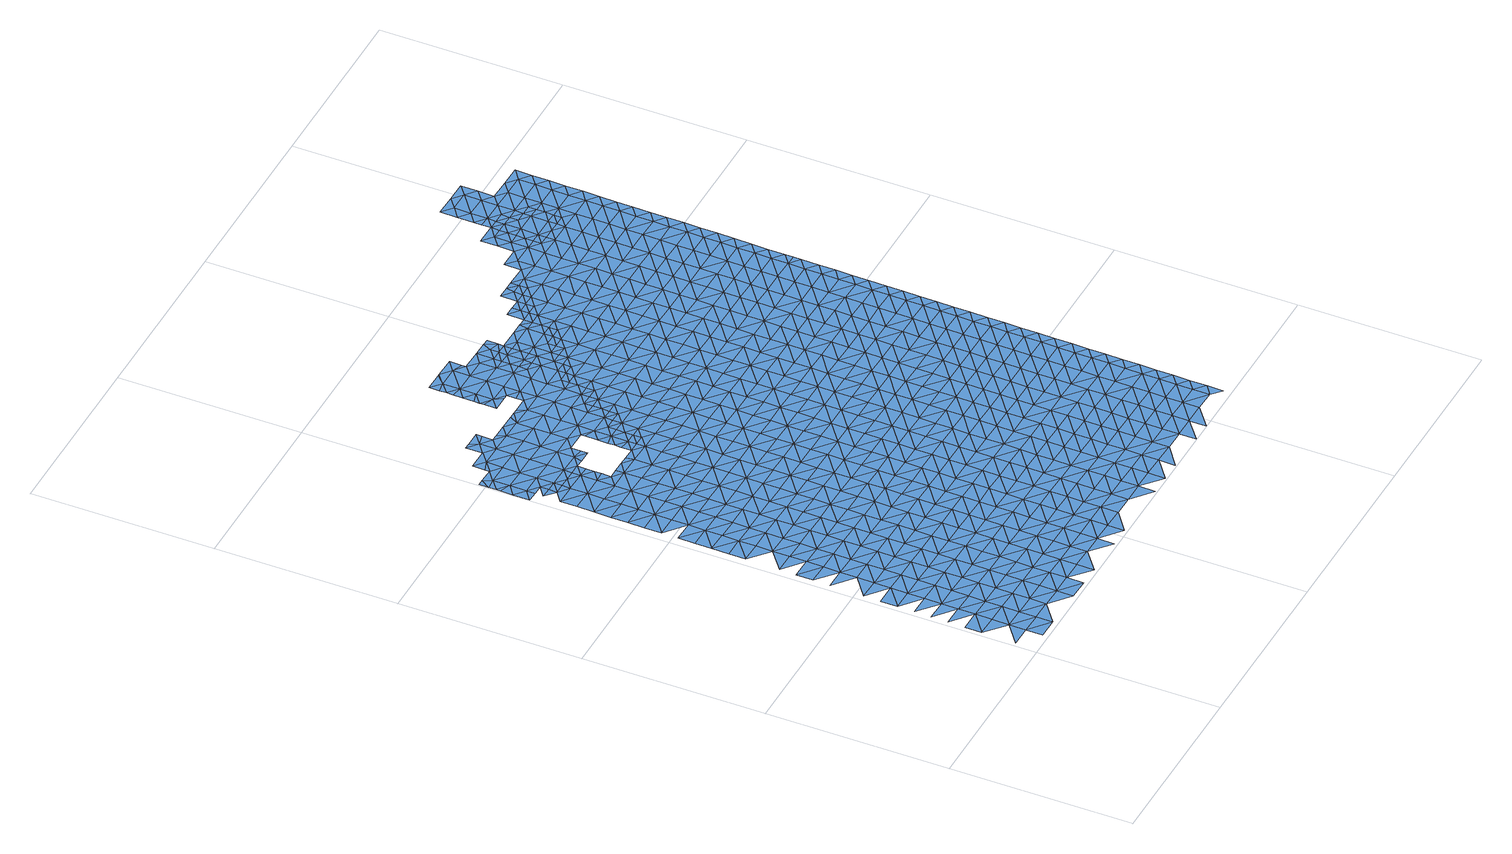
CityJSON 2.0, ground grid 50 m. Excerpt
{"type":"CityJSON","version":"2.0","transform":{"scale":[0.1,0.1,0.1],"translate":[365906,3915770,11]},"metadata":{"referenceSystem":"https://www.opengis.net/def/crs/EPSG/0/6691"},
"CityObjects":{
"waterbody1":{"type":"WaterBody","attributes":{"name":"9","class":"1140","function":"1","WaterBodyRiverFloodingRiskAttribute.description":"5","WaterBodyRiverFloodingRiskAttribute.rankOrg":"2","WaterBodyRiverFloodingRiskAttribute.adminType":"2","WaterBodyRiverFloodingRiskAttribute.scale":"L1"},"geometry":[{"type":"MultiSurface","lod":"1","boundaries":[[[0,1,2]],[[2,3,4]],[[5,6,1]],[[7,4,8]],[[1,9,2]],[[4,3,8]],[[9,1,6]],[[10,3,2]],[[11,8,12]],[[12,13,14]],[[15,2,9]],[[3,10,8]],[[13,16,17]],[[18,9,6]],[[2,15,10]],[[8,19,12]],[[16,20,21]],[[18,15,9]],[[12,22,13]],[[8,10,19]],[[19,22,12]],[[23,21,24]],[[25,10,15]],[[21,20,24]],[[22,26,13]],[[13,27,16]],[[28,25,15]],[[28,15,18]],[[10,25,19]],[[29,30,24]],[[20,16,27]],[[31,30,29]],[[32,22,19]],[[13,26,27]],[[20,33,24]],[[34,33,20]],[[35,19,25]],[[22,32,26]],[[34,20,27]],[[24,33,29]],[[36,31,37]],[[37,38,39]],[[28,18,40]],[[40,18,41]],[[42,25,28]],[[19,35,32]],[[43,39,38]],[[44,27,26]],[[45,31,29]],[[42,35,25]],[[46,28,40]],[[47,45,29]],[[48,26,32]],[[31,45,37]],[[29,33,47]],[[43,38,49]],[[42,28,46]],[[34,27,44]],[[41,50,40]],[[51,32,35]],[[26,48,44]],[[52,53,49]],[[34,54,33]],[[37,55,38]],[[56,51,35]],[[51,48,32]],[[57,54,34]],[[58,46,40]],[[56,35,42]],[[55,49,38]],[[57,34,44]],[[33,54,47]],[[59,37,45]],[[53,52,60]],[[61,40,50]],[[46,58,42]],[[55,37,59]],[[62,52,49]],[[63,44,48]],[[64,45,47]],[[65,66,60]],[[67,66,68]],[[69,63,48]],[[40,61,58]],[[64,59,45]],[[69,48,51]],[[70,60,52]],[[71,47,54]],[[72,67,68]],[[66,65,68]],[[49,55,62]],[[62,70,52]],[[56,42,73]],[[57,44,63]],[[73,42,58]],[[47,71,64]],[[74,55,59]],[[75,65,60]],[[72,68,76]],[[77,72,78]],[[51,56,79]],[[80,81,57]],[[79,56,73]],[[80,57,63]],[[78,72,76]],[[82,77,78]],[[55,74,62]],[[54,57,81]],[[59,64,83]],[[60,70,84]],[[85,86,61]],[[86,73,58]],[[69,51,87]],[[71,54,81]],[[87,51,79]],[[88,63,69]],[[75,60,84]],[[68,65,75]],[[61,89,85]],[[58,61,86]],[[59,83,74]],[[90,70,62]],[[81,91,71]],[[92,82,78]],[[93,94,95]],[[96,69,87]],[[90,84,70]],[[63,88,80]],[[76,68,97]],[[98,78,76]],[[97,68,75]],[[64,71,99]],[[100,95,92]],[[62,74,101]],[[94,93,102]],[[88,69,96]],[[83,64,99]],[[79,103,87]],[[71,91,99]],[[73,86,104]],[[105,92,78]],[[79,73,103]],[[106,74,83]],[[62,101,90]],[[80,107,81]],[[98,76,97]],[[95,100,93]],[[90,108,84]],[[84,109,75]],[[107,91,81]],[[73,104,103]],[[108,109,84]],[[109,97,75]],[[85,89,110]],[[111,83,99]],[[112,102,113]],[[80,88,114]],[[113,102,93]],[[86,85,110]],[[78,98,105]],[[107,80,114]],[[106,83,111]],[[101,74,106]],[[96,115,88]],[[116,117,92]],[[87,103,118]],[[117,93,100]],[[96,87,115]],[[119,112,120]],[[121,98,97]],[[106,122,101]],[[120,112,113]],[[109,123,97]],[[124,125,119]],[[104,86,126]],[[92,105,116]],[[100,92,117]],[[127,114,88]],[[126,86,110]],[[128,111,99]],[[87,118,115]],[[126,129,104]],[[104,130,103]],[[90,131,108]],[[91,107,132]],[[99,91,128]],[[98,121,105]],[[90,101,131]],[[133,113,93]],[[134,119,120]],[[130,118,103]],[[128,91,132]],[[135,107,114]],[[101,122,131]],[[136,133,93]],[[88,115,127]],[[127,137,114]],[[124,119,134]],[[97,123,121]],[[138,125,124]],[[128,139,111]],[[105,140,116]],[[136,93,117]],[[141,120,113]],[[130,104,129]],[[107,135,132]],[[130,142,118]],[[118,143,115]],[[144,145,146]],[[140,105,121]],[[138,147,148]],[[106,111,149]],[[116,150,117]],[[108,131,151]],[[146,148,144]],[[109,108,152]],[[120,141,134]],[[126,110,153]],[[147,138,124]],[[142,143,118]],[[143,127,115]],[[149,111,139]],[[122,106,149]],[[114,137,135]],[[123,109,152]],[[110,154,153]],[[155,128,132]],[[126,156,129]],[[157,131,122]],[[108,151,152]],[[150,116,140]],[[117,158,136]],[[113,133,141]],[[152,159,123]],[[134,160,124]],[[123,161,121]],[[150,158,117]],[[155,139,128]],[[162,148,147]],[[129,156,130]],[[157,151,131]],[[163,137,127]],[[164,132,135]],[[126,153,165]],[[166,122,149]],[[143,167,127]],[[160,134,141]],[[168,147,124]],[[158,169,136]],[[155,132,164]],[[126,165,156]],[[170,162,147]],[[157,122,166]],[[171,152,151]],[[172,135,137]],[[161,123,159]],[[140,121,161]],[[133,136,169]],[[173,141,133]],[[174,124,160]],[[161,175,140]],[[142,130,176]],[[169,173,133]],[[163,127,167]],[[163,172,137]],[[177,165,153]],[[176,130,156]],[[178,179,139]],[[180,143,142]],[[181,159,152]],[[149,179,166]],[[171,151,157]],[[147,168,170]],[[139,155,178]],[[149,139,179]],[[124,174,168]],[[150,140,182]],[[173,183,141]],[[184,153,185]],[[141,186,160]],[[164,135,172]],[[187,157,166]],[[182,140,175]],[[158,150,182]],[[142,176,188]],[[189,169,158]],[[172,190,164]],[[164,191,155]],[[152,171,181]],[[177,153,184]],[[174,160,192]],[[156,165,177]],[[180,142,188]],[[167,143,180]],[[193,170,168]],[[192,194,174]],[[195,196,159]],[[155,191,178]],[[187,166,179]],[[197,171,157]],[[198,175,161]],[[141,183,186]],[[159,181,195]],[[161,159,196]],[[168,174,199]],[[176,156,200]],[[158,182,189]],[[192,160,186]],[[199,174,194]],[[201,202,167]],[[203,184,185]],[[201,167,180]],[[204,172,163]],[[164,190,191]],[[196,198,161]],[[156,177,200]],[[200,205,176]],[[176,206,188]],[[163,167,202]],[[207,168,199]],[[175,198,182]],[[178,208,179]],[[157,187,209]],[[193,168,210]],[[169,189,211]],[[210,168,207]],[[173,169,212]],[[204,190,172]],[[213,177,184]],[[192,186,214]],[[197,157,209]],[[181,171,197]],[[215,178,191]],[[188,216,180]],[[183,173,212]],[[217,186,183]],[[218,195,181]],[[219,189,182]],[[179,220,187]],[[169,211,212]],[[206,216,188]],[[216,201,180]],[[204,163,202]],[[176,205,206]],[[220,209,187]],[[218,196,195]],[[178,215,208]],[[219,211,189]],[[221,181,197]],[[222,182,198]],[[214,186,223]],[[213,184,203]],[[200,177,213]],[[183,212,217]],[[224,215,191]],[[220,179,208]],[[218,181,221]],[[225,198,196]],[[219,182,222]],[[216,226,201]],[[227,197,209]],[[201,228,202]],[[190,204,229]],[[191,190,224]],[[220,230,209]],[[211,231,212]],[[232,186,217]],[[223,186,232]],[[226,228,201]],[[233,200,213]],[[234,208,215]],[[230,227,209]],[[227,221,197]],[[190,229,224]],[[205,200,235]],[[224,234,215]],[[232,236,223]],[[231,211,219]],[[212,237,217]],[[238,213,203]],[[196,218,225]],[[235,200,233]],[[198,239,222]],[[240,218,221]],[[204,241,229]],[[242,239,198]],[[239,219,222]],[[206,205,243]],[[204,202,241]],[[242,198,225]],[[237,212,231]],[[244,233,213]],[[243,205,235]],[[216,206,243]],[[245,236,232]],[[237,246,217]],[[247,248,208]],[[248,230,220]],[[216,249,226]],[[202,228,241]],[[247,208,234]],[[220,208,248]],[[221,227,240]],[[218,250,225]],[[219,251,231]],[[232,217,252]],[[244,213,238]],[[253,254,229]],[[253,229,241]],[[255,250,218]],[[256,251,219]],[[216,243,249]],[[232,252,245]],[[224,229,254]],[[225,250,242]],[[231,251,237]],[[217,246,252]],[[218,240,255]],[[257,258,233]],[[219,239,256]],[[257,233,244]],[[259,260,230]],[[261,241,228]],[[235,233,258]],[[234,262,247]],[[226,249,263]],[[228,226,264]],[[234,224,262]],[[230,248,259]],[[227,230,260]],[[227,265,240]],[[266,244,238]],[[242,267,239]],[[251,268,237]],[[269,245,252]],[[226,263,264]],[[270,266,238]],[[224,254,262]],[[271,267,242]],[[267,256,239]],[[243,235,272]],[[246,237,268]],[[273,252,246]],[[271,242,250]],[[262,274,247]],[[247,275,248]],[[272,235,258]],[[249,243,272]],[[268,273,246]],[[261,228,264]],[[253,241,261]],[[252,276,269]],[[265,227,260]],[[255,240,265]],[[266,277,244]],[[278,254,253]],[[244,279,257]],[[248,275,259]],[[261,280,253]],[[281,250,255]],[[265,282,255]],[[277,279,244]],[[283,276,252]],[[273,283,252]],[[284,258,257]],[[285,264,263]],[[286,262,254]],[[247,274,275]],[[249,272,287]],[[263,249,288]],[[259,289,260]],[[250,281,271]],[[275,289,259]],[[279,284,257]],[[284,272,258]],[[256,267,290]],[[251,256,291]],[[249,287,288]],[[281,255,282]],[[253,280,278]],[[291,256,290]],[[291,292,251]],[[264,293,261]],[[271,294,267]],[[289,295,260]],[[268,292,273]],[[283,296,276]],[[297,287,272]],[[268,251,292]],[[285,263,288]],[[285,293,264]],[[293,280,261]],[[298,296,299]],[[286,254,278]],[[274,262,286]],[[298,276,296]],[[300,301,266]],[[266,302,277]],[[265,303,282]],[[265,260,303]],[[271,281,294]],[[294,304,267]],[[267,305,290]],[[306,307,308]],[[297,272,284]],[[309,288,287]],[[306,299,307]],[[277,310,279]],[[304,305,267]],[[305,291,290]],[[299,296,307]],[[260,295,303]],[[283,273,311]],[[282,312,281]],[[274,286,313]],[[275,274,314]],[[283,315,296]],[[316,309,287]],[[273,292,311]],[[266,301,302]],[[317,308,307]],[[279,310,284]],[[316,287,297]],[[318,285,288]],[[274,313,314]],[[319,292,291]],[[280,293,320]],[[278,280,321]],[[278,322,286]],[[289,275,323]],[[282,303,312]],[[296,324,307]],[[325,297,284]],[[318,293,285]],[[283,311,315]],[[277,302,310]],[[323,275,314]],[[295,289,323]],[[280,320,321]],[[310,325,284]],[[286,322,313]],[[294,326,304]],[[319,291,305]],[[317,307,327]],[[328,311,292]],[[281,312,329]],[[294,281,326]],[[318,288,309]],[[330,302,301]],[[296,315,324]],[[301,300,331]],[[293,332,320]],[[278,321,322]],[[333,314,313]],[[334,328,292]],[[318,332,293]],[[335,312,303]],[[281,329,326]],[[322,336,313]],[[304,337,305]],[[334,292,319]],[[295,323,338]],[[303,295,339]],[[331,330,301]],[[340,341,297]],[[327,307,342]],[[302,330,310]],[[307,324,342]],[[339,295,338]],[[343,321,320]],[[297,325,340]],[[316,297,341]],[[344,323,314]],[[315,311,328]],[[304,326,337]],[[305,345,319]],[[341,346,316]],[[328,347,315]],[[310,348,325]],[[333,313,336]],[[349,327,342]],[[350,327,349]],[[335,303,339]],[[351,320,332]],[[329,312,335]],[[309,316,346]],[[323,344,338]],[[309,352,318]],[[353,350,349]],[[324,315,347]],[[305,337,354]],[[346,352,309]],[[347,355,324]],[[343,320,351]],[[348,310,330]],[[343,356,321]],[[356,336,322]],[[318,352,332]],[[357,353,349]],[[358,353,357]],[[359,360,331]],[[326,329,361]],[[314,333,344]],[[362,328,334]],[[338,363,339]],[[364,358,357]],[[361,329,335]],[[342,324,355]],[[322,321,356]],[[365,337,326]],[[305,354,345]],[[334,319,362]],[[331,360,330]],[[366,325,348]],[[342,367,349]],[[368,364,357]],[[369,351,332]],[[340,325,370]],[[336,371,333]],[[362,319,345]],[[363,338,344]],[[372,335,339]],[[373,326,361]],[[374,367,342]],[[375,348,330]],[[374,342,355]],[[376,369,332]],[[325,366,370]],[[360,375,330]],[[377,343,351]],[[365,326,373]],[[371,336,356]],[[354,337,365]],[[341,340,378]],[[379,339,363]],[[380,381,328]],[[332,352,376]],[[381,355,347]],[[382,361,335]],[[357,349,367]],[[368,357,383]],[[328,362,380]],[[347,328,381]],[[384,383,357]],[[385,366,348]],[[367,384,357]],[[340,370,378]],[[386,387,333]],[[388,352,346]],[[389,356,343]],[[345,354,390]],[[346,341,391]],[[339,379,372]],[[392,374,355]],[[361,382,373]],[[333,371,386]],[[344,333,387]],[[393,362,345]],[[394,385,348]],[[354,365,390]],[[388,376,352]],[[394,348,375]],[[341,378,391]],[[387,395,344]],[[395,379,363]],[[351,369,377]],[[396,393,345]],[[335,372,382]],[[373,397,365]],[[363,344,395]],[[362,393,380]],[[398,375,360]],[[399,367,374]],[[385,400,366]],[[384,401,383]],[[345,390,396]],[[355,381,392]],[[392,402,374]],[[389,343,377]],[[346,391,388]],[[403,372,379]],[[404,383,401]],[[370,366,400]],[[388,405,376]],[[376,406,369]],[[407,404,401]],[[397,373,382]],[[399,384,367]],[[371,356,408]],[[409,390,365]],[[400,410,370]],[[411,394,375]],[[408,356,389]],[[386,371,408]],[[412,391,378]],[[413,377,369]],[[414,407,401]],[[415,407,414]],[[378,370,410]],[[399,374,402]],[[416,365,397]],[[408,417,386]],[[390,409,396]],[[386,418,387]],[[379,395,403]],[[419,411,375]],[[420,415,421]],[[384,422,401]],[[380,393,423]],[[381,380,424]],[[406,376,405]],[[419,375,398]],[[421,415,414]],[[425,385,394]],[[426,388,391]],[[427,428,372]],[[429,389,377]],[[392,381,424]],[[365,416,409]],[[387,430,395]],[[380,423,424]],[[372,403,427]],[[382,372,428]],[[411,425,394]],[[401,431,414]],[[412,426,391]],[[426,405,388]],[[432,400,385]],[[384,399,422]],[[418,386,417]],[[378,410,412]],[[418,430,387]],[[433,434,398]],[[369,406,413]],[[428,435,382]],[[414,436,421]],[[435,416,397]],[[402,392,437]],[[389,438,408]],[[439,396,409]],[[395,440,403]],[[397,382,435]],[[425,432,385]],[[393,396,441]],[[392,424,437]],[[442,436,414]],[[402,443,399]],[[438,417,408]],[[444,410,400]],[[401,422,431]],[[431,442,414]],[[430,440,395]],[[440,427,403]],[[398,445,419]],[[377,413,429]],[[446,409,416]],[[423,393,441]],[[426,447,405]],[[448,443,402]],[[396,439,441]],[[434,445,398]],[[448,402,437]],[[399,443,422]],[[432,444,400]],[[449,418,417]],[[450,412,410]],[[451,428,427]],[[419,452,411]],[[389,429,438]],[[453,437,424]],[[406,405,454]],[[440,451,427]],[[445,452,419]],[[416,435,446]],[[450,426,412]],[[442,455,436]],[[423,441,456]],[[424,423,453]],[[454,405,447]],[[455,457,458]],[[458,436,455]],[[411,459,425]],[[449,417,438]],[[460,461,409]],[[462,430,418]],[[453,423,456]],[[463,448,437]],[[413,406,464]],[[431,422,465]],[[451,466,428]],[[428,467,435]],[[452,459,411]],[[465,422,443]],[[409,446,460]],[[439,409,461]],[[450,410,444]],[[439,468,441]],[[469,447,426]],[[464,406,454]],[[464,470,413]],[[471,457,455]],[[466,467,428]],[[425,472,432]],[[461,468,439]],[[473,440,430]],[[429,413,470]],[[418,449,474]],[[441,468,456]],[[435,475,446]],[[459,472,425]],[[476,431,465]],[[437,453,463]],[[448,477,443]],[[478,444,432]],[[442,431,479]],[[469,426,450]],[[462,473,430]],[[434,480,481]],[[467,475,435]],[[475,460,446]],[[418,474,462]],[[469,482,447]],[[483,451,440]],[[447,484,454]],[[485,477,448]],[[438,429,486]],[[479,431,476]],[[455,442,479]],[[456,487,453]],[[485,448,463]],[[471,455,488]],[[472,478,432]],[[468,487,456]],[[486,429,470]],[[489,450,444]],[[483,466,451]],[[445,434,490]],[[491,464,454]],[[449,492,474]],[[465,443,477]],[[449,438,492]],[[455,493,488]],[[475,494,460]],[[460,495,461]],[[478,489,444]],[[489,469,450]],[[487,496,453]],[[484,447,482]],[[434,481,490]],[[453,497,463]],[[477,498,465]],[[492,438,486]],[[499,462,474]],[[455,479,493]],[[483,440,473]],[[500,467,466]],[[452,445,501]],[[502,470,464]],[[494,495,460]],[[495,468,461]],[[476,503,479]],[[445,490,501]],[[476,465,503]],[[454,484,491]],[[459,452,504]],[[505,488,506]],[[459,507,472]],[[489,508,469]],[[500,466,483]],[[485,463,497]],[[509,475,467]],[[488,493,506]],[[474,492,499]],[[510,487,468]],[[453,496,497]],[[511,505,512]],[[465,498,503]],[[479,513,493]],[[502,464,491]],[[452,501,504]],[[485,514,477]],[[502,515,470]],[[512,505,506]],[[472,507,478]],[[516,517,462]],[[518,510,468]],[[510,496,487]],[[482,469,519]],[[482,520,484]],[[521,467,500]],[[522,514,485]],[[486,470,515]],[[523,494,475]],[[486,524,492]],[[518,468,495]],[[462,499,516]],[[473,462,517]],[[490,481,525]],[[522,485,497]],[[513,479,503]],[[526,506,493]],[[527,501,490]],[[459,504,507]],[[469,508,519]],[[517,528,473]],[[529,491,484]],[[509,467,521]],[[506,530,512]],[[507,531,478]],[[478,532,489]],[[533,500,483]],[[514,534,477]],[[535,495,494]],[[492,536,499]],[[483,473,528]],[[537,497,496]],[[538,493,513]],[[520,482,519]],[[539,490,525]],[[498,477,534]],[[524,486,515]],[[489,532,508]],[[528,533,483]],[[533,521,500]],[[523,475,509]],[[499,536,516]],[[540,537,496]],[[503,498,534]],[[495,535,518]],[[540,496,510]],[[527,490,539]],[[493,538,526]],[[530,506,526]],[[536,492,524]],[[478,531,532]],[[541,517,516]],[[542,519,508]],[[484,520,529]],[[504,501,543]],[[544,539,525]],[[502,491,545]],[[494,523,535]],[[513,503,546]],[[536,541,516]],[[547,510,518]],[[543,501,527]],[[546,503,534]],[[522,497,548]],[[545,549,502]],[[525,550,544]],[[546,551,513]],[[491,529,545]],[[507,504,552]],[[553,530,526]],[[554,530,553]],[[555,527,539]],[[508,532,556]],[[547,540,510]],[[519,557,520]],[[514,522,548]],[[515,502,549]],[[558,554,553]],[[541,559,517]],[[517,560,528]],[[561,562,558]],[[497,537,548]],[[521,533,563]],[[509,521,564]],[[552,504,543]],[[565,534,514]],[[531,507,552]],[[555,539,544]],[[518,535,566]],[[542,508,556]],[[542,557,519]],[[553,561,558]],[[549,567,515]],[[538,513,568]],[[559,560,517]],[[569,529,520]],[[570,571,562]],[[564,521,563]],[[523,509,564]],[[547,518,566]],[[572,533,528]],[[524,515,567]],[[568,513,551]],[[527,573,543]],[[574,537,540]],[[575,514,548]],[[573,527,555]],[[570,562,561]],[[526,538,576]],[[560,572,528]],[[577,578,523]],[[531,552,579]],[[532,531,580]],[[581,552,543]],[[582,563,533]],[[529,583,545]],[[546,534,565]],[[536,524,584]],[[576,538,568]],[[553,526,576]],[[585,548,537]],[[514,575,565]],[[523,564,577]],[[535,523,578]],[[580,531,579]],[[581,543,573]],[[540,547,586]],[[584,524,567]],[[587,542,556]],[[520,557,569]],[[572,582,533]],[[588,549,545]],[[556,532,589]],[[541,590,559]],[[591,579,552]],[[574,540,586]],[[585,575,548]],[[581,591,552]],[[541,536,590]],[[561,553,592]],[[563,593,564]],[[594,546,565]],[[566,535,595]],[[570,561,596]],[[589,532,580]],[[597,568,551]],[[583,529,569]],[[551,546,598]],[[553,576,592]],[[582,593,563]],[[595,535,578]],[[536,584,590]],[[595,599,566]],[[599,586,547]],[[542,600,557]],[[585,537,574]],[[590,601,559]],[[559,602,560]],[[579,603,580]],[[561,604,596]],[[546,594,598]],[[547,566,599]],[[587,556,589]],[[568,597,576]],[[587,600,542]],[[603,579,591]],[[588,545,583]],[[575,605,565]],[[561,592,604]],[[577,564,593]],[[560,602,572]],[[557,606,569]],[[607,589,580]],[[567,549,608]],[[609,575,585]],[[577,610,578]],[[551,598,597]],[[576,611,592]],[[607,580,603]],[[608,549,588]],[[565,612,594]],[[613,596,614]],[[559,601,602]],[[615,616,586]],[[569,617,583]],[[605,575,609]],[[618,577,593]],[[605,612,565]],[[584,567,619]],[[596,604,614]],[[615,586,599]],[[572,620,582]],[[589,621,587]],[[578,622,595]],[[623,613,624]],[[611,576,597]],[[574,586,616]],[[625,604,592]],[[606,617,569]],[[621,589,607]],[[619,567,608]],[[624,613,614]],[[557,600,606]],[[626,588,583]],[[610,577,618]],[[610,622,578]],[[616,627,574]],[[627,609,585]],[[628,600,587]],[[598,594,612]],[[590,584,629]],[[621,628,587]],[[572,602,630]],[[631,592,611]],[[585,574,627]],[[632,614,604]],[[617,626,583]],[[620,633,582]],[[634,624,614]],[[635,608,588]],[[584,619,629]],[[599,595,622]],[[572,630,620]],[[601,590,636]],[[593,582,633]],[[637,598,612]],[[622,638,599]],[[599,639,615]],[[592,631,625]],[[626,635,588]],[[640,600,628]],[[597,598,641]],[[606,600,640]],[[633,642,593]],[[643,619,608]],[[590,629,636]],[[638,639,599]],[[602,644,630]],[[645,646,609]],[[641,598,637]],[[611,597,641]],[[602,601,644]],[[614,632,634]],[[618,593,642]],[[606,647,617]],[[615,648,616]],[[604,625,632]],[[609,627,645]],[[605,609,646]],[[644,601,636]],[[606,640,647]],[[649,629,619]],[[639,648,615]],[[650,637,612]],[[644,651,630]],[[630,652,620]],[[647,653,617]],[[610,618,654]],[[617,653,626]],[[634,655,656]],[[616,657,627]],[[612,605,650]],[[643,608,635]],[[611,641,658]],[[631,611,659]],[[654,660,610]],[[661,636,629]],[[648,657,616]],[[657,645,627]],[[618,642,654]],[[622,660,638]],[[634,632,655]],[[662,656,655]],[[663,635,626]],[[659,611,658]],[[653,663,626]],[[605,646,650]],[[622,610,660]],[[664,641,637]],[[650,665,637]],[[649,619,643]],[[649,661,629]],[[625,631,666]],[[652,630,651]],[[665,664,637]],[[666,631,659]],[[667,643,635]],[[632,625,666]],[[633,620,668]],[[669,646,645]],[[670,662,655]],[[633,671,642]],[[663,667,635]],[[672,658,641]],[[668,620,652]],[[664,672,641]],[[644,636,673]],[[655,632,674]],[[675,650,646]],[[667,676,643]],[[638,660,677]],[[639,638,678]],[[679,659,658]],[[643,676,649]],[[645,657,680]],[[673,636,661]],[[673,681,644]],[[632,666,674]],[[671,633,668]],[[654,642,671]],[[682,652,651]],[[669,675,646]],[[638,677,678]],[[651,644,681]],[[683,661,649]],[[645,680,669]],[[648,639,684]],[[670,655,685]],[[681,682,651]],[[683,649,676]],[[655,674,685]],[[679,658,672]],[[639,678,684]],[[666,659,679]],[[654,671,686]],[[660,654,687]],[[688,689,670]],[[657,648,690]],[[661,691,673]],[[665,650,692]],[[682,693,652]],[[691,661,683]],[[693,671,668]],[[687,654,686]],[[692,650,675]],[[670,685,688]],[[648,684,690]],[[674,666,694]],[[668,652,693]],[[677,660,695]],[[664,696,672]],[[694,666,679]],[[680,657,697]],[[698,685,674]],[[673,699,681]],[[664,665,696]],[[699,673,691]],[[700,686,671]],[[695,660,687]],[[669,680,697]],[[696,665,692]],[[657,690,697]],[[701,682,681]],[[678,677,702]],[[699,701,681]],[[703,674,694]],[[697,704,669]],[[705,688,685]],[[669,706,675]],[[689,688,707]],[[700,671,693]],[[708,687,686]],[[677,695,702]],[[709,710,672]],[[710,694,679]],[[698,674,703]],[[711,692,675]],[[684,678,712]],[[682,713,693]],[[672,696,709]],[[679,672,710]],[[714,708,686]],[[713,682,701]],[[714,686,700]],[[715,695,687]],[[678,702,712]],[[705,685,698]],[[669,704,706]],[[716,696,692]],[[690,684,717]],[[713,718,693]],[[693,718,700]],[[707,688,705]],[[719,704,697]],[[711,675,706]],[[711,716,692]],[[720,702,695]],[[684,712,717]],[[721,722,694]],[[697,690,719]],[[718,723,700]],[[700,723,714]],[[694,710,721]],[[703,694,722]],[[715,687,708]],[[724,705,698]],[[725,707,705]],[[719,690,717]],[[726,707,725]],[[709,696,716]],[[727,712,702]],[[722,728,703]],[[729,710,709]],[[723,730,714]],[[728,724,698]],[[714,730,708]],[[726,731,732]],[[698,703,728]],[[720,695,715]],[[733,725,705]],[[731,726,725]],[[734,733,705]],[[735,709,716]],[[705,724,734]],[[736,721,710]],[[737,715,708]],[[704,719,738]],[[706,704,739]],[[706,740,711]],[[730,737,708]],[[727,702,720]],[[741,731,725]],[[739,704,738]],[[739,740,706]],[[729,709,735]],[[742,741,725]],[[743,732,731]],[[725,733,742]],[[717,712,744]],[[745,722,721]],[[711,746,716]],[[737,747,715]],[[715,747,720]],[[748,724,728]],[[744,712,727]],[[736,710,729]],[[749,743,731]],[[750,738,719]],[[731,741,749]],[[719,717,751]],[[752,728,722]],[[753,727,720]],[[716,754,735]],[[755,753,720]],[[751,717,744]],[[720,747,755]],[[746,754,716]],[[745,721,736]],[[756,739,738]],[[711,740,746]],[[748,728,757]],[[758,744,727]],[[735,759,729]],[[750,756,738]],[[758,727,753]],[[752,722,745]],[[719,751,750]],[[760,761,743]],[[762,751,744]],[[757,728,752]],[[729,763,736]],[[758,762,744]],[[761,760,764]],[[759,735,754]],[[759,763,729]],[[743,765,760]],[[740,739,766]],[[736,767,745]],[[768,757,752]],[[764,769,770]],[[746,740,766]],[[771,751,762]],[[763,767,736]],[[750,751,771]],[[764,760,769]],[[739,756,766]],[[765,772,760]],[[746,773,754]],[[774,775,770]],[[766,773,746]],[[769,774,770]],[[745,776,752]],[[777,768,752]],[[750,778,756]],[[779,759,754]],[[767,776,745]],[[750,771,778]],[[773,779,754]],[[776,777,752]],[[780,769,760]],[[781,782,783]],[[778,784,756]],[[772,781,785]],[[766,756,784]],[[786,775,774]],[[781,783,785]],[[760,772,787]],[[779,788,759]],[[759,789,763]],[[790,773,766]],[[769,791,774]],[[790,766,784]],[[772,785,787]],[[783,792,785]],[[780,760,787]],[[780,791,769]],[[776,793,777]],[[793,794,795]],[[763,796,767]],[[795,777,793]],[[797,773,790]],[[779,773,797]],[[759,788,789]],[[793,798,794]],[[798,792,799]],[[767,800,776]],[[786,774,791]],[[801,785,792]],[[799,794,798]],[[779,802,788]],[[787,803,780]],[[763,789,796]],[[779,797,802]],[[776,800,793]],[[787,785,804]],[[802,805,788]],[[801,792,798]],[[806,791,780]],[[787,804,803]],[[789,788,805]],[[807,786,791]],[[767,796,800]],[[806,780,803]],[[785,801,804]],[[800,808,793]],[[793,809,798]],[[810,796,789]],[[805,810,789]],[[806,807,791]],[[811,800,796]],[[811,796,810]],[[793,808,809]],[[812,804,801]],[[801,798,813]],[[811,814,800]],[[803,804,815]],[[808,800,814]],[[798,809,813]],[[814,816,808]],[[812,801,813]],[[809,808,816]],[[815,804,812]],[[817,813,809]],[[816,817,809]],[[812,818,815]],[[813,819,812]],[[819,813,817]],[[819,818,812]]]}]},
"waterbody2":{"type":"WaterBody","attributes":{"name":"9","class":"1140","function":"1","WaterBodyRiverFloodingRiskAttribute.description":"5","WaterBodyRiverFloodingRiskAttribute.rankOrg":"1","WaterBodyRiverFloodingRiskAttribute.adminType":"2","WaterBodyRiverFloodingRiskAttribute.scale":"L1"},"geometry":[{"type":"MultiSurface","lod":"1","boundaries":[[[820,821,822]],[[822,821,823]],[[822,823,824]],[[825,826,827]],[[825,827,828]],[[829,830,831]],[[831,830,832]],[[831,832,833]],[[831,833,834]],[[834,833,835]],[[836,835,833]],[[835,836,837]],[[837,836,838]],[[835,839,840]],[[840,839,841]],[[841,842,840]],[[842,843,840]],[[840,844,834]],[[843,844,840]],[[843,845,844]],[[846,511,847]],[[848,822,829]],[[848,829,831]],[[848,831,844]],[[848,849,850]],[[844,849,848]],[[844,845,849]],[[851,849,845]],[[851,845,852]],[[852,845,853]],[[854,855,856]],[[854,857,855]],[[858,859,860]],[[858,861,859]],[[862,852,853]],[[861,862,853]],[[863,145,864]],[[145,841,864]],[[865,841,145]],[[841,865,866]],[[841,866,842]],[[856,842,866]],[[842,856,843]],[[843,856,845]],[[856,853,845]],[[855,853,856]],[[861,853,855]],[[837,867,835]],[[834,835,840]],[[844,831,834]],[[829,822,868]],[[824,868,822]],[[869,828,827]],[[827,826,870]],[[871,870,826]],[[822,848,820]],[[850,820,848]],[[872,873,874]],[[850,849,851]],[[852,875,851]],[[876,877,875]],[[878,873,872]],[[879,877,880]],[[881,882,883]],[[884,885,880]],[[886,880,877]],[[884,887,888]],[[886,889,890]],[[891,892,890]],[[893,888,887]],[[892,894,895]],[[896,888,893]],[[896,897,888]],[[898,899,900]],[[901,899,846]],[[846,902,511]],[[457,894,892]],[[902,488,505]],[[903,364,368]],[[420,890,889]],[[891,457,892]],[[458,457,891]],[[436,458,421]],[[421,458,891]],[[891,890,420]],[[891,420,421]],[[415,420,889]],[[415,889,407]],[[876,886,877]],[[886,876,889]],[[904,364,903]],[[875,905,876]],[[905,875,852]],[[862,905,852]],[[904,906,364]],[[906,907,353]],[[861,858,862]],[[308,317,907]],[[306,308,908]],[[909,908,910]],[[857,854,911]],[[854,912,911]],[[854,856,866]],[[866,865,170]],[[144,865,145]],[[913,914,839]],[[864,915,863]],[[914,915,864]],[[839,914,864]],[[864,841,839]],[[916,917,918]],[[919,917,916]],[[920,917,919]],[[920,900,917]],[[921,922,923]],[[922,924,923]],[[924,922,925]],[[925,922,919]],[[926,924,925]],[[927,928,929]],[[928,930,929]],[[929,930,827]],[[869,827,930]],[[867,913,839]],[[929,827,870]],[[870,931,929]],[[870,932,931]],[[933,932,870]],[[881,932,933]],[[934,932,881]],[[934,888,932]],[[888,934,884]],[[884,934,935]],[[935,885,884]],[[923,932,888]],[[897,923,888]],[[934,881,935]],[[935,881,883]],[[881,933,936]],[[933,937,936]],[[933,938,937]],[[938,870,871]],[[939,882,881]],[[939,881,936]],[[933,870,938]],[[932,923,931]],[[929,931,926]],[[927,929,926]],[[924,926,931]],[[931,923,924]],[[921,923,897]],[[940,899,901]],[[901,941,940]],[[562,941,901]],[[562,571,941]],[[558,562,901]],[[901,847,558]],[[901,846,847]],[[144,148,865]],[[511,512,847]],[[505,511,902]],[[317,327,907]],[[907,327,350]],[[148,162,865]],[[358,906,353]],[[358,364,906]],[[908,299,306]],[[942,299,908]],[[942,908,909]],[[909,943,942]],[[245,269,942]],[[269,298,942]],[[245,942,943]],[[298,299,942]],[[276,298,269]],[[554,512,530]],[[512,554,847]],[[554,558,847]],[[900,899,940]],[[920,919,922]],[[925,919,916]],[[350,353,907]],[[162,170,865]],[[170,193,866]],[[193,210,866]],[[866,210,854]],[[210,912,854]],[[860,910,908]],[[860,908,858]],[[858,908,308]],[[858,308,907]],[[858,907,862]],[[862,907,906]],[[904,862,906]],[[862,904,905]],[[905,904,876]],[[876,904,903]],[[876,903,889]],[[889,903,407]],[[404,407,903]],[[903,383,404]],[[368,383,903]],[[471,488,902]],[[471,902,457]],[[457,902,894]],[[839,835,867]],[[894,902,846]],[[944,894,846]],[[944,846,945]],[[945,846,899]],[[898,945,899]],[[895,893,892]],[[892,893,887]],[[892,887,890]],[[890,887,886]],[[886,887,884]],[[884,880,886]],[[879,878,877]],[[872,877,878]],[[877,872,875]],[[875,872,851]],[[851,872,850]],[[850,872,874]],[[850,874,946]],[[850,946,820]]]}]},
"waterbody3":{"type":"WaterBody","attributes":{"name":"9","class":"1140","function":"1","WaterBodyRiverFloodingRiskAttribute.description":"5","WaterBodyRiverFloodingRiskAttribute.rankOrg":"2","WaterBodyRiverFloodingRiskAttribute.adminType":"2","WaterBodyRiverFloodingRiskAttribute.scale":"L1"},"geometry":[{"type":"MultiSurface","lod":"1","boundaries":[[[947,945,898]],[[947,897,948]],[[920,947,900]],[[920,921,947]],[[920,922,921]],[[948,894,944]],[[895,894,948]],[[895,896,893]],[[948,897,896]],[[921,897,947]],[[947,898,900]],[[896,895,948]],[[948,944,945]],[[945,947,948]]]}]},
"waterbody4":{"type":"WaterBody","attributes":{"name":"9","class":"1140","function":"1","WaterBodyRiverFloodingRiskAttribute.description":"5","WaterBodyRiverFloodingRiskAttribute.rankOrg":"1","WaterBodyRiverFloodingRiskAttribute.adminType":"2","WaterBodyRiverFloodingRiskAttribute.scale":"L1"},"geometry":[{"type":"MultiSurface","lod":"1","boundaries":[[[613,623,949]],[[570,613,949]],[[950,949,623]],[[951,571,949]],[[570,596,613]],[[951,949,950]],[[570,949,571]]]}]},
"waterbody5":{"type":"WaterBody","attributes":{"name":"9","class":"1140","function":"1","WaterBodyRiverFloodingRiskAttribute.description":"5","WaterBodyRiverFloodingRiskAttribute.rankOrg":"1","WaterBodyRiverFloodingRiskAttribute.adminType":"2","WaterBodyRiverFloodingRiskAttribute.scale":"L1"},"geometry":[{"type":"MultiSurface","lod":"1","boundaries":[[[952,623,624]],[[623,952,953]],[[953,952,954]],[[624,656,952]],[[656,954,952]],[[656,624,634]],[[954,656,662]]]}]},
"waterbody6":{"type":"WaterBody","attributes":{"name":"9","class":"1140","function":"1","WaterBodyRiverFloodingRiskAttribute.description":"5","WaterBodyRiverFloodingRiskAttribute.rankOrg":"1","WaterBodyRiverFloodingRiskAttribute.adminType":"2","WaterBodyRiverFloodingRiskAttribute.scale":"L1"},"geometry":[{"type":"MultiSurface","lod":"1","boundaries":[[[734,724,955]],[[794,956,957]],[[749,958,743]],[[792,783,799]],[[724,748,955]],[[955,757,957]],[[742,733,959]],[[733,955,959]],[[956,959,955]],[[956,955,957]],[[958,749,741]],[[957,757,768]],[[768,795,957]],[[795,768,777]],[[795,794,957]],[[959,741,742]],[[955,733,734]],[[748,757,955]],[[799,956,794]],[[799,783,956]],[[783,782,956]],[[765,781,772]],[[781,765,958]],[[765,743,958]],[[782,959,956]],[[741,959,958]],[[958,959,782]],[[958,782,781]]]}]}
},
"vertices":[
[14,63,4],[71,62,4],[71,108,4],[72,154,4],[15,155,4],[70,16,4],[127,15,4],[16,201,4],[73,201,4],[127,61,4],[129,154,4],[17,248,4],[73,247,4],[74,293,4],[17,294,4],[128,107,4],[75,339,4],[18,340,4],[184,60,4],[129,200,4],[75,385,4],[19,386,4],[130,246,4],[19,432,4],[76,432,4],[186,153,4],[131,292,4],[132,338,4],[185,106,4],[77,478,4],[20,479,4],[78,524,4],[187,245,4],[133,431,4],[132,385,4],[186,199,4],[21,571,4],[78,570,4],[79,616,4],[22,617,4],[241,59,4],[240,13,4],[242,152,4],[23,664,4],[188,338,4],[134,523,4],[242,106,4],[134,477,4],[188,291,4],[80,663,4],[297,12,4],[244,244,4],[80,709,4],[24,710,4],[190,430,4],[136,616,4],[243,198,4],[189,384,4],[298,105,4],[135,569,4],[81,755,4],[298,59,4],[136,662,4],[245,337,4],[191,522,4],[82,801,4],[25,802,4],[26,848,4],[82,848,4],[244,290,4],[137,708,4],[190,476,4],[26,895,4],[299,151,4],[192,615,4],[138,801,4],[83,894,4],[27,941,4],[84,940,4],[300,197,4],[246,383,4],[246,429,4],[28,987,4],[192,569,4],[138,754,4],[355,58,4],[355,104,4],[301,243,4],[302,336,4],[354,11,4],[194,707,4],[247,475,4],[84,986,4],[86,1079,4],[29,1079,4],[28,1033,4],[301,290,4],[139,847,4],[140,893,4],[248,522,4],[85,1032,4],[193,661,4],[30,1126,4],[357,196,4],[356,150,4],[141,939,4],[249,614,4],[303,428,4],[195,753,4],[195,800,4],[411,57,4],[249,568,4],[30,1172,4],[87,1125,4],[303,382,4],[358,289,4],[141,985,4],[142,1032,4],[357,243,4],[31,1218,4],[87,1171,4],[197,892,4],[250,660,4],[196,846,4],[89,1263,4],[32,1264,4],[412,103,4],[359,335,4],[305,521,4],[413,149,4],[413,195,4],[251,706,4],[304,474,4],[143,1124,4],[88,1217,4],[360,427,4],[143,1078,4],[359,381,4],[32,1311,4],[305,567,4],[197,938,4],[144,1170,4],[414,242,4],[415,288,4],[62,1356,4],[62,1379,4],[33,1357,4],[89,1310,4],[61,1333,4],[306,613,4],[198,985,4],[251,753,4],[252,799,4],[468,56,4],[467,10,4],[361,520,4],[469,148,4],[307,706,4],[199,1031,4],[253,845,4],[145,1216,4],[253,891,4],[90,1333,4],[416,380,4],[361,474,4],[469,102,4],[307,659,4],[415,334,4],[146,1309,4],[199,1077,4],[118,1332,4],[308,752,4],[417,427,4],[200,1123,4],[145,1263,4],[254,937,4],[470,195,4],[526,101,4],[362,566,4],[363,612,4],[472,287,4],[309,798,4],[255,984,4],[201,1169,4],[525,55,4],[524,9,4],[201,1216,4],[363,658,4],[471,241,4],[255,1030,4],[418,473,4],[418,519,4],[173,1239,4],[146,1332,4],[174,1265,4],[309,844,4],[310,890,4],[365,751,4],[311,937,4],[174,1285,4],[526,148,4],[472,333,4],[473,379,4],[582,54,4],[474,426,4],[527,194,4],[528,240,4],[174,1307,4],[420,611,4],[364,705,4],[175,1332,4],[256,1076,4],[257,1122,4],[582,101,4],[201,1239,4],[419,565,4],[528,286,4],[258,1169,4],[366,843,4],[312,1029,4],[420,658,4],[366,797,4],[312,983,4],[230,1238,4],[475,518,4],[367,890,4],[529,332,4],[422,750,4],[530,379,4],[474,472,4],[421,704,4],[313,1075,4],[258,1215,4],[583,147,4],[476,564,4],[584,193,4],[255,1238,4],[314,1121,4],[638,53,4],[368,982,4],[422,796,4],[530,425,4],[368,936,4],[584,239,4],[639,100,4],[287,1237,4],[314,1168,4],[476,611,4],[477,657,4],[585,285,4],[424,889,4],[370,1074,4],[315,1214,4],[531,471,4],[532,517,4],[423,842,4],[369,1028,4],[640,146,4],[640,192,4],[478,703,4],[478,749,4],[587,424,4],[532,564,4],[586,332,4],[586,378,4],[479,795,4],[695,53,4],[425,981,4],[370,1121,4],[315,1237,4],[694,6,4],[424,935,4],[641,238,4],[371,1167,4],[533,610,4],[534,656,4],[344,1237,4],[696,99,4],[589,516,4],[697,145,4],[588,470,4],[480,888,4],[480,842,4],[372,1213,4],[697,191,4],[643,377,4],[589,563,4],[642,285,4],[643,331,4],[535,702,4],[426,1027,4],[426,1074,4],[427,1120,4],[644,423,4],[481,934,4],[535,748,4],[372,1259,4],[698,237,4],[344,1260,4],[344,1283,4],[751,6,4],[752,52,4],[753,98,4],[536,795,4],[482,980,4],[483,1026,4],[345,1306,4],[373,1305,4],[345,1329,4],[699,330,4],[753,144,4],[428,1166,4],[537,841,4],[590,609,4],[591,655,4],[429,1212,4],[699,284,4],[373,1329,4],[700,376,4],[483,1073,4],[645,469,4],[645,516,4],[646,562,4],[591,701,4],[429,1258,4],[754,190,4],[538,933,4],[402,1328,4],[485,1165,4],[537,887,4],[809,97,4],[809,51,4],[701,422,4],[647,654,4],[484,1119,4],[593,840,4],[647,608,4],[539,979,4],[592,748,4],[593,794,4],[755,237,4],[755,283,4],[430,1305,4],[702,515,4],[648,700,4],[540,1072,4],[756,329,4],[485,1211,4],[810,143,4],[431,1351,4],[402,1351,4],[701,469,4],[757,375,4],[403,1374,4],[539,1026,4],[486,1258,4],[703,561,4],[431,1397,4],[403,1397,4],[808,5,4],[866,50,4],[594,886,4],[541,1118,4],[649,747,4],[403,1421,4],[595,979,4],[811,190,4],[487,1350,4],[432,1420,4],[758,468,4],[811,236,4],[703,607,4],[650,839,4],[595,932,4],[487,1304,4],[866,96,4],[757,421,4],[759,514,4],[812,282,4],[649,793,4],[541,1164,4],[542,1211,4],[651,885,4],[460,1420,4],[488,1396,4],[868,189,4],[704,653,4],[705,700,4],[814,374,4],[760,560,4],[596,1025,4],[813,328,4],[543,1257,4],[597,1117,4],[867,142,4],[706,746,4],[597,1071,4],[652,932,4],[922,49,4],[544,1349,4],[868,235,4],[489,1442,4],[543,1303,4],[706,792,4],[460,1443,4],[814,421,4],[815,467,4],[461,1466,4],[760,606,4],[653,1024,4],[869,281,4],[924,142,4],[870,327,4],[816,513,4],[489,1489,4],[461,1489,4],[652,978,4],[761,653,4],[762,699,4],[923,95,4],[461,1512,4],[490,1512,4],[545,1395,4],[598,1163,4],[599,1210,4],[924,188,4],[870,374,4],[707,838,4],[708,884,4],[816,559,4],[762,745,4],[546,1442,4],[925,234,4],[922,3,4],[979,48,4],[708,931,4],[518,1511,4],[600,1256,4],[817,605,4],[654,1070,4],[763,791,4],[654,1116,4],[546,1488,4],[601,1348,4],[926,280,4],[980,95,4],[709,977,4],[871,420,4],[600,1302,4],[818,652,4],[926,327,4],[764,837,4],[980,141,4],[656,1209,4],[872,466,4],[547,1534,4],[655,1163,4],[519,1558,4],[519,1534,4],[981,187,4],[710,1023,4],[710,1069,4],[819,744,4],[656,1255,4],[872,512,4],[602,1395,4],[764,884,4],[765,930,4],[711,1116,4],[927,373,4],[873,558,4],[547,1557,4],[982,233,4],[820,790,4],[818,698,4],[766,976,4],[602,1441,4],[658,1347,4],[983,279,4],[603,1487,4],[978,2,4],[1036,48,4],[928,419,4],[820,837,4],[928,465,4],[657,1301,4],[874,605,4],[712,1162,4],[576,1557,4],[983,326,4],[1037,94,4],[929,511,4],[874,651,4],[604,1533,4],[766,1022,4],[767,1068,4],[712,1208,4],[713,1254,4],[658,1394,4],[875,697,4],[821,883,4],[1037,140,4],[930,558,4],[659,1440,4],[1038,186,4],[576,1580,4],[604,1579,4],[1039,232,4],[984,372,4],[823,975,4],[769,1161,4],[576,1603,4],[605,1602,4],[660,1486,4],[714,1347,4],[931,604,4],[876,743,4],[877,790,4],[768,1115,4],[985,418,4],[985,464,4],[822,929,4],[714,1300,4],[823,1021,4],[931,650,4],[1093,47,4],[661,1579,4],[1094,139,4],[877,836,4],[986,511,4],[633,1602,4],[1039,279,4],[1040,325,4],[878,882,4],[715,1393,4],[824,1068,4],[932,696,4],[770,1253,4],[660,1532,4],[1093,93,4],[769,1207,4],[933,742,4],[1041,417,4],[1095,185,4],[1121,69,4],[987,557,4],[716,1439,4],[825,1160,4],[771,1300,4],[987,603,4],[1121,23,4],[717,1485,4],[1095,232,4],[662,1625,4],[633,1625,4],[1122,116,4],[1041,371,4],[1042,463,4],[634,1648,4],[933,789,4],[934,835,4],[663,1671,4],[634,1671,4],[879,928,4],[879,974,4],[772,1392,4],[825,1114,4],[988,649,4],[717,1531,4],[1043,510,4],[663,1694,4],[634,1694,4],[935,881,4],[1123,162,4],[827,1252,4],[771,1346,4],[718,1578,4],[880,1021,4],[881,1067,4],[1096,278,4],[1097,324,4],[1123,208,4],[935,927,4],[1043,556,4],[989,695,4],[827,1299,4],[826,1206,4],[1098,416,4],[1044,602,4],[1097,370,4],[989,742,4],[1124,254,4],[719,1624,4],[936,974,4],[773,1438,4],[881,1113,4],[691,1694,4],[774,1531,4],[773,1484,4],[882,1159,4],[1099,463,4],[990,788,4],[991,834,4],[1125,300,4],[719,1670,4],[829,1391,4],[1100,509,4],[1125,347,4],[1045,648,4],[828,1345,4],[937,1066,4],[775,1577,4],[829,1437,4],[692,1717,4],[720,1716,4],[883,1205,4],[883,1252,4],[1100,555,4],[937,1020,4],[1045,695,4],[992,926,4],[1126,393,4],[938,1112,4],[692,1740,4],[720,1739,4],[776,1669,4],[1101,601,4],[884,1298,4],[1127,439,4],[1046,741,4],[991,880,4],[775,1623,4],[777,1715,4],[993,973,4],[749,1739,4],[1102,647,4],[1047,787,4],[830,1484,4],[939,1158,4],[940,1205,4],[1128,485,4],[831,1530,4],[994,1019,4],[1102,694,4],[1048,833,4],[885,1344,4],[886,1390,4],[1128,532,4],[940,1251,4],[1103,740,4],[886,1437,4],[1048,879,4],[1049,926,4],[1129,578,4],[994,1065,4],[777,1762,4],[749,1762,4],[941,1297,4],[831,1576,4],[832,1622,4],[995,1111,4],[1104,786,4],[749,1785,4],[1130,624,4],[888,1529,4],[887,1483,4],[833,1668,4],[1130,670,4],[1050,972,4],[942,1389,4],[806,1784,4],[1050,1018,4],[888,1575,4],[1104,832,4],[834,1715,4],[943,1436,4],[1131,716,4],[996,1158,4],[996,1204,4],[889,1621,4],[942,1343,4],[1105,879,4],[1106,925,4],[1132,763,4],[997,1250,4],[834,1761,4],[1051,1064,4],[1052,1110,4],[835,1807,4],[807,1831,4],[998,1296,4],[1132,809,4],[944,1482,4],[1106,971,4],[890,1668,4],[1052,1157,4],[944,1528,4],[998,1342,4],[891,1760,4],[1133,855,4],[1107,1017,4],[1134,901,4],[1053,1203,4],[890,1714,4],[999,1389,4],[892,1806,4],[1000,1435,4],[864,1830,4],[1108,1110,4],[945,1574,4],[946,1621,4],[1000,1481,4],[1054,1249,4],[1134,947,4],[1108,1063,4],[1109,1156,4],[1001,1527,4],[1054,1295,4],[1135,994,4],[1055,1342,4],[1110,1202,4],[946,1667,4],[947,1713,4],[1136,1040,4],[920,1783,4],[892,1852,5],[864,1876,5],[1111,1248,4],[948,1759,4],[1002,1620,4],[1137,1086,4],[893,1899,5],[865,1922,5],[920,1829,5],[920,1806,4],[1002,1573,4],[1003,1666,4],[1137,1132,4],[1056,1388,4],[1057,1434,4],[1057,1480,4],[921,1875,5],[921,1852,5],[922,1921,5],[1111,1294,4],[1004,1712,4],[1058,1526,4],[1138,1179,4],[948,1782,4],[921,1898,5],[1113,1387,4],[1112,1341,4],[1005,1758,4],[1139,1225,4],[1059,1573,4],[1138,1201,4],[1113,1433,4],[977,1782,4],[1139,1271,4],[1059,1619,4],[951,1944,5],[922,1946,5],[1140,1317,4],[1060,1665,4],[923,1968,5],[950,1921,5],[1114,1479,4],[1061,1711,4],[1005,1781,4],[951,1990,5],[923,2014,5],[1141,1363,5],[979,1920,5],[1115,1526,4],[952,2036,5],[924,2060,5],[1061,1757,4],[1033,1781,4],[1141,1410,5],[1115,1572,4],[1008,1989,5],[978,1897,5],[978,1874,5],[1006,1874,5],[1142,1456,5],[1007,1897,5],[981,2059,5],[1007,1943,5],[1116,1618,4],[1117,1664,4],[1143,1502,5],[1009,2036,5],[1035,1873,5],[1062,1804,4],[1034,1827,5],[1034,1804,4],[1117,1710,4],[1143,1548,5],[1063,1850,5],[1034,1850,5],[1118,1757,4],[1063,1896,5],[1144,1594,5],[1036,1966,5],[1064,1942,5],[1145,1641,5],[1037,2012,5],[1037,2058,5],[1119,1803,4],[1119,1849,5],[1145,1687,5],[1146,1733,5],[1121,1941,5],[1120,1895,5],[1147,1779,5],[1093,1965,5],[1148,1826,5],[1148,1872,5],[1150,1964,5],[1149,1918,5],
[178,1563,4],[179,1593,4],[150,1586,4],[179,1609,4],[137,1609,4],[295,1763,4],[295,1746,4],[323,1768,4],[295,1792,4],[121,1563,4],[65,1564,4],[93,1541,4],[64,1531,4],[64,1518,4],[92,1495,4],[35,1495,4],[25,1519,4],[7,1493,4],[7,1519,4],[35,1449,4],[91,1448,4],[91,1402,4],[147,1401,4],[148,1448,4],[149,1494,4],[205,1447,4],[548,1626,4],[605,1626,4],[149,1540,4],[206,1493,4],[206,1539,4],[262,1492,4],[262,1446,4],[261,1400,4],[204,1354,4],[232,1377,4],[204,1400,4],[232,1349,4],[317,1353,4],[289,1364,4],[288,1330,4],[289,1376,4],[318,1399,4],[34,1380,4],[34,1403,4],[90,1356,4],[147,1355,4],[7,1473,4],[122,1610,4],[346,1791,4],[323,1722,4],[294,1726,4],[263,1538,4],[275,1561,4],[235,1562,4],[319,1491,4],[376,1490,4],[320,1537,4],[292,1561,4],[307,1561,4],[349,1560,4],[321,1630,4],[292,1607,4],[335,1607,4],[377,1583,4],[349,1581,4],[377,1537,4],[434,1582,4],[435,1628,4],[433,1489,4],[433,1536,4],[490,1535,4],[491,1581,4],[463,1605,4],[520,1604,4],[491,1604,4],[463,1628,4],[463,1651,4],[521,1673,4],[549,1673,4],[521,1696,4],[606,1672,4],[548,1580,4],[432,1443,4],[375,1444,4],[318,1445,4],[375,1398,4],[374,1352,4],[316,1306,4],[288,1284,4],[288,1301,4],[232,1331,4],[198,1331,4],[6,1460,4],[6,1427,4],[5,1380,4],[505,1743,4],[521,1711,4],[522,1742,4],[493,1720,4],[493,1697,4],[464,1674,4],[464,1697,4],[435,1674,4],[436,1721,4],[465,1743,4],[408,1744,4],[408,1757,4],[409,1790,4],[380,1768,4],[352,1791,4],[379,1721,4],[379,1675,4],[322,1676,4],[378,1629,4],[349,1606,4],[293,1653,4],[293,1668,4],[294,1700,4],[293,1641,4],[578,1695,4],[611,1695,4],[316,1260,4],[287,1265,4],[520,1627,4],[520,1650,4],[195,1562,4],
[492,1673,4],[492,1627,4],
[663,1717,4],[663,1740,4],[635,1741,4],
[721,1763,4],[693,1786,4],[726,1786,4],
[948,1805,4],[1006,1851,5],[1005,1805,4],[950,1898,5],[949,1852,5]
]}
